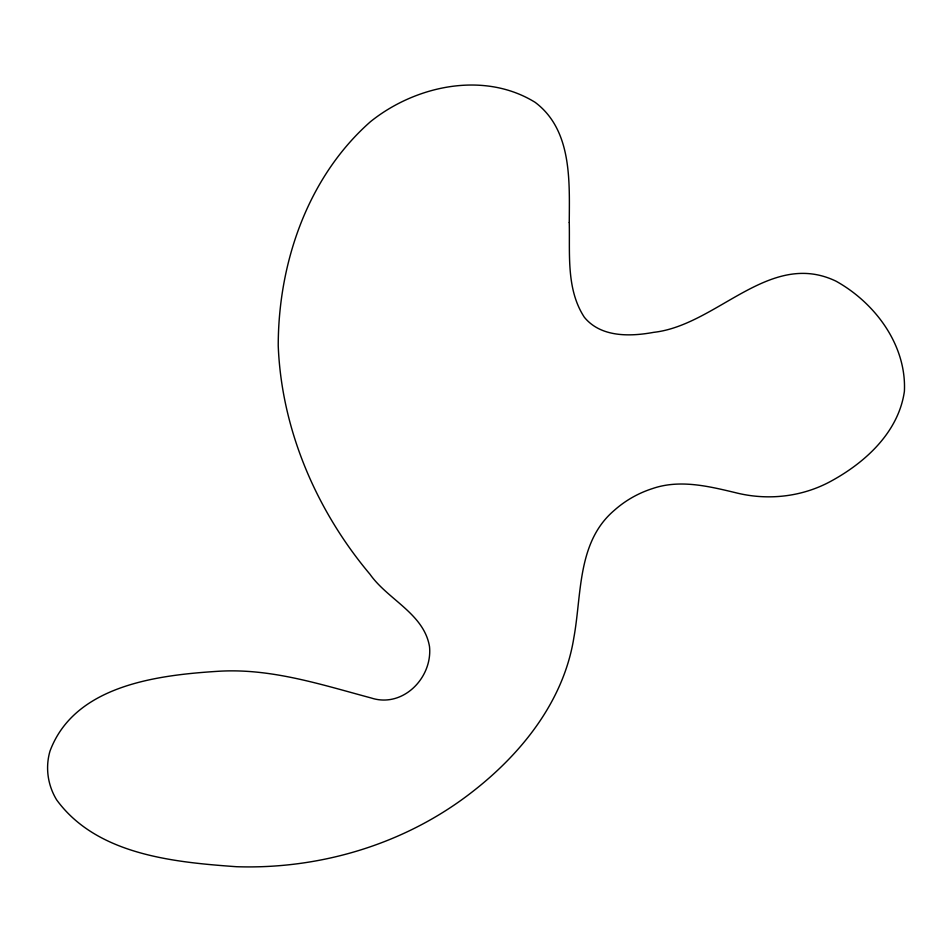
<?xml version="1.0" encoding="UTF-8"?>
<svg xmlns="http://www.w3.org/2000/svg" width="952" height="952" viewBox="0 0 952 952"><rect width="100%" height="100%" fill="white"/><g stroke="black" fill="none" stroke-linecap="round" stroke-linejoin="round"><path stroke-width="1.43" d="M569.26 222.506C569.998 254.196 566.142 289.372 584.326 317.23C600.879 337.532 630.236 336.651 653.691 332.343C717.213 325.251 769.549 249.269 836.011 281.173C875.09 302.903 906.613 345.124 904.4 391.308C898.676 431.637 866.165 461.756 832.107 480.57C802.75 497.015 767.74 500.919 735.265 492.612C708.264 486.163 679.573 479.189 652.346 488.626A108.706 105.053 20.7 0 0 614.266 510.379C577.102 541.926 581.827 594.179 573.866 637.65C563.81 700.993 521.517 753.722 472.025 792.076C405.409 843.96 320.586 869.462 236.477 866.713C173.764 862.191 96.878 854.92 56.668 799.906A63.582 61.452 20.7 0 1 49.992 751.104C74.649 685.059 157.758 675.075 218.734 671.255C271.153 668.102 321.24 684.619 371.101 697.959C402.803 708.395 432.636 677.8 429.519 646.682C424.08 613.778 387.857 599.689 370.007 574.294C316.362 510.546 281.506 429.471 278.234 345.79C278.234 263.383 307.508 177.155 370.471 121.689C415.381 85.537 483.985 70.722 535.143 102.34C572.14 130.079 569.475 181.094 569.26 222.506"/></g></svg>
